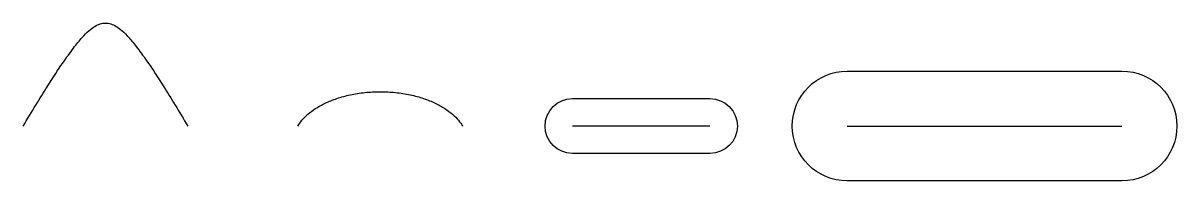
# Model space of a CAD drawing. Extents: x 0 to 0.21, y -0.01 to 0.019.
import ezdxf

# ---------------------------------------------------------------- set-up
doc = ezdxf.new("R2010")
doc.units = 13

msp = doc.modelspace()

# ---------------------------------------------------------------- linework, layer by layer
for p, q in [((0.125, 0), (0.1, 0)), ((0.15, 0), (0.2, 0))]:
    msp.add_line(p, q)
for points in [[(0.2, -0.01), (0.15, -0.01, -1), (0.15, 0.01), (0.2, 0.01, -1)], [(0.1, 0.005), (0.125, 0.005, -1), (0.125, -0.005), (0.1, -0.005, -1)]]:
    msp.add_lwpolyline(points, format="xyb", close=True)
for points, weights in [([(0, 0), (0.015, 0.025), (0.03, 0)], [1, 3, 1]), ([(0.05, 0), (0.065, 0.025), (0.08, 0)], [1, 0.333333333333, 1])]:
    msp.add_rational_spline(points, weights, degree=2)

doc.saveas('drawing.dxf')
